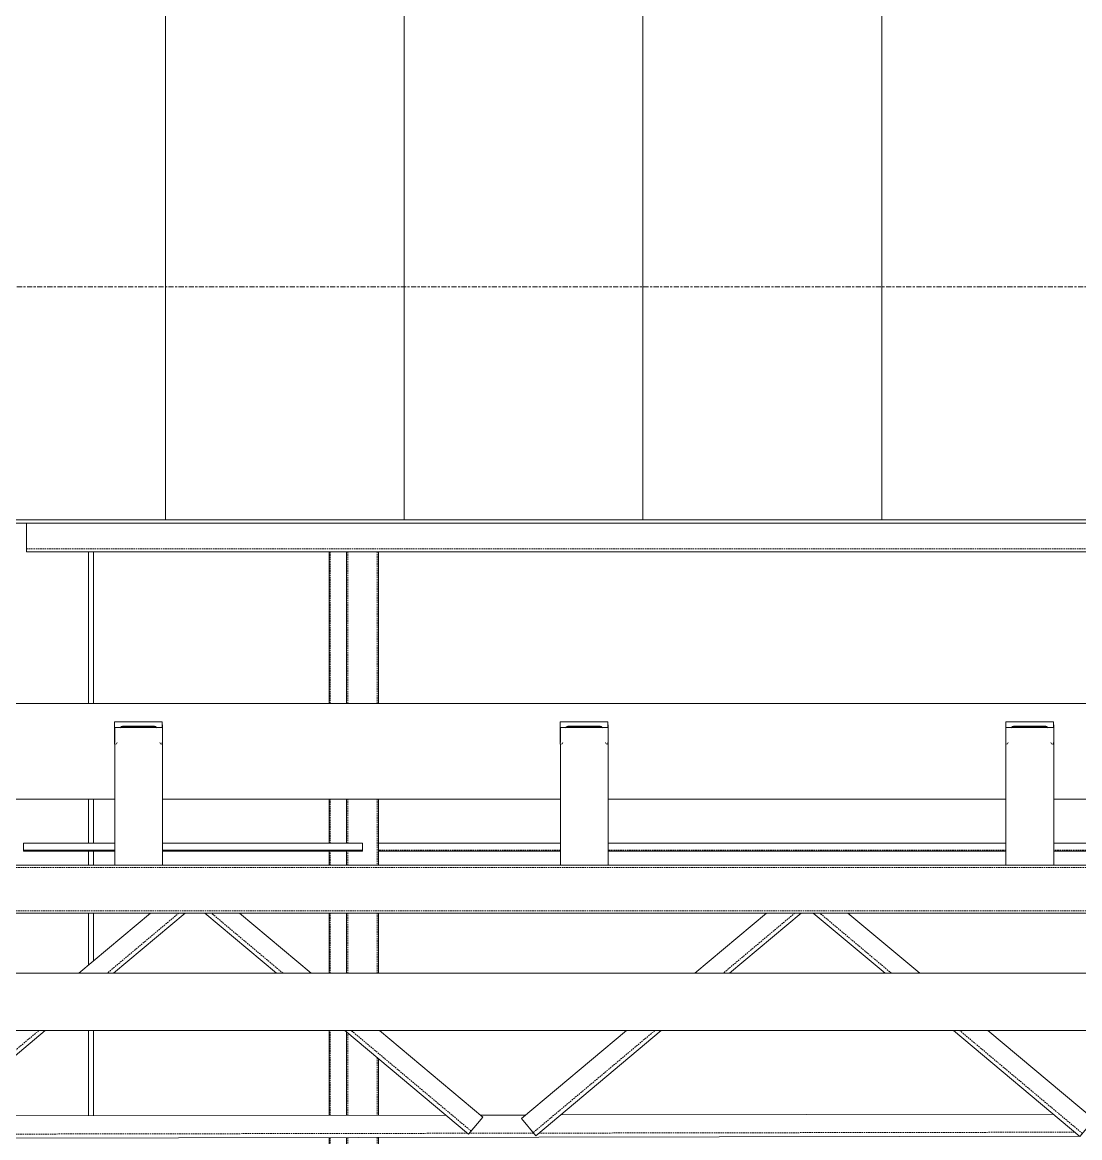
# Model space of a CAD drawing. Header units: centimetres. Extents: x -3046 to 63786, y -269 to 1483.
# Drawn here: x 30989.7 to 31321.9, y 321.4 to 671.9 of the extents above; entities that cross this region are included whole.
import ezdxf

# ---------------------------------------------------------------- set-up
doc = ezdxf.new("R2010")
doc.units = ezdxf.units.CM
doc.linetypes.add('Centre', pattern=[3.175, 0.635, -0.475, 1.59, -0.475])
doc.linetypes.add('Hidden', pattern=[0.714375, 0.47625, -0.238125])
for name, color, linetype, lineweight in [('A-FLOR', 7, 'Continuous', 9), ('A-FLOR-LEVL', 7, 'Continuous', 9), ('A-WALL', 7, 'Continuous', 9), ('A-WALL-PATT', 7, 'Continuous', 9), ('M-HVAC-DUCT', 7, 'Continuous', 9), ('S-BEAM', 7, 'Continuous', 9), ('S-COLS', 7, 'Continuous', 9)]:
    doc.layers.add(name, color=color, linetype=linetype, lineweight=lineweight)

# ---------------------------------------------------------------- blocks, each defined once
blk = doc.blocks.new('HSS Rectangular-Column - 100 x 100 mm-1468480-s03')
at = {"layer": 'S-COLS'}
for p, q in [((-12347.45, 505.53), (-12347.45, 457.84)), ((-12337.45, 457.84), (-12337.45, 505.53)), ((-12347.45, 427.84), (-12347.45, 413.84)), ((-12337.45, 407.03), (-12337.45, 427.84)), ((-12347.45, 411.5), (-12347.45, 407.03)), ((-12347.45, 392.03), (-12347.45, 373.1)), ((-12337.45, 373.1), (-12337.45, 392.03)), ((-12347.45, 354.65), (-12347.45, 328.46)), ((-12337.45, 328.48), (-12337.45, 346.25)), ((-12347.45, 321.46), (-12347.45, 218.84)), ((-12337.45, 0.68), (-12337.45, 321.48))]:
    blk.add_line(p, q, dxfattribs=at)
at = {"layer": 'S-COLS', "linetype": 'Hidden'}
for p, q in [((-12347.05, 457.84), (-12347.05, 505.53)), ((-12337.85, 505.53), (-12337.85, 457.84)), ((-12347.05, 413.84), (-12347.05, 427.84)), ((-12337.85, 427.84), (-12337.85, 407.03)), ((-12347.05, 407.03), (-12347.05, 411.5)), ((-12347.05, 373.1), (-12347.05, 392.03)), ((-12337.85, 392.03), (-12337.85, 373.1)), ((-12347.05, 328.46), (-12347.05, 354.31)), ((-12337.85, 346.59), (-12337.85, 328.48)), ((-12347.05, 218.84), (-12347.05, 321.46)), ((-12337.85, 321.48), (-12337.85, 0.68))]:
    blk.add_line(p, q, dxfattribs=at)
blk = doc.blocks.new('M_L Equal Angles - 25 x 25 mm-V63-s03')
at = {"layer": 'S-BEAM'}
for p, q in [((-12420.29, 414), (-12448.95, 414)), ((-12448.95, 414), (-12448.95, 413.84)), ((-12448.95, 412.45), (-12448.95, 413.84)), ((-12342.45, 414), (-12405.29, 414)), ((-12342.45, 413.84), (-12342.45, 414)), ((-12342.45, 413.84), (-12342.45, 412.45)), ((-12448.95, 411.82), (-12448.95, 412.45)), ((-12420.29, 411.82), (-12448.95, 411.82)), ((-12448.95, 411.82), (-12448.95, 411.66)), ((-12448.95, 411.5), (-12448.95, 411.66)), ((-12420.29, 411.5), (-12448.95, 411.5)), ((-12342.45, 411.82), (-12405.29, 411.82)), ((-12342.45, 411.5), (-12405.29, 411.5)), ((-12342.45, 412.45), (-12342.45, 411.82)), ((-12342.45, 411.66), (-12342.45, 411.82)), ((-12342.45, 411.66), (-12342.45, 411.5))]:
    blk.add_line(p, q, dxfattribs=at)
at = {"layer": 'S-BEAM', "linetype": 'Hidden'}
for p, q in [((-12448.95, 411.82), (-12420.29, 411.82)), ((-12405.29, 411.82), (-12342.45, 411.82))]:
    blk.add_line(p, q, dxfattribs=at)
blk = doc.blocks.new('HSS Square - HSS 100mm-1491417-s03')
at = {"layer": 'S-BEAM'}
for p, q in [((-12448, 514.53), (-12448, 513.63)), ((-12448, 507.44), (-12448, 513.63)), ((-12448, 507.44), (-12448, 505.53)), ((-12448, 505.53), (-11746.26, 505.53))]:
    blk.add_line(p, q, dxfattribs=at)
at = {"layer": 'S-BEAM', "linetype": 'Hidden'}
blk.add_line((-12448, 506.48), (-11746.26, 506.48), dxfattribs=at)
blk = doc.blocks.new('HSS Rectangular-Column - 100 x 100 mm-V70-s03')
at = {"layer": 'S-COLS'}
for p, q in [((-12352.97, 505.53), (-12352.97, 457.84)), ((-12352.97, 427.84), (-12352.97, 413.84)), ((-12352.97, 411.5), (-12352.97, 407.03)), ((-12352.97, 392.03), (-12352.97, 373.1)), ((-12352.97, 355.1), (-12352.97, 328.45)), ((-12352.97, 321.45), (-12352.97, 218.84))]:
    blk.add_line(p, q, dxfattribs=at)
at = {"layer": 'S-COLS', "linetype": 'Hidden'}
for p, q in [((-12352.57, 457.84), (-12352.57, 505.53)), ((-12352.57, 413.84), (-12352.57, 427.84)), ((-12352.57, 407.03), (-12352.57, 411.5)), ((-12352.57, 373.1), (-12352.57, 392.03)), ((-12352.57, 328.45), (-12352.57, 355.1)), ((-12352.57, 218.84), (-12352.57, 321.45))]:
    blk.add_line(p, q, dxfattribs=at)
blk = doc.blocks.new('M_L Equal Angles - 25 x 25 mm-V73-s03')
at = {"layer": 'S-BEAM'}
for p, q in [((-12280.29, 414), (-12337.47, 414)), ((-12140.29, 414), (-12265.29, 414)), ((-12002.29, 414), (-12125.29, 414)), ((-11936.87, 414), (-11987.29, 414)), ((-12280.29, 411.5), (-12337.48, 411.5)), ((-12140.29, 411.5), (-12265.29, 411.5)), ((-12002.29, 411.5), (-12125.29, 411.5)), ((-11936.87, 411.5), (-11987.29, 411.5))]:
    blk.add_line(p, q, dxfattribs=at)
at = {"layer": 'S-BEAM', "linetype": 'Hidden'}
for p, q in [((-12280.29, 411.82), (-12337.48, 411.82)), ((-12140.29, 411.82), (-12265.29, 411.82)), ((-12002.29, 411.82), (-12125.29, 411.82)), ((-11936.87, 411.82), (-11987.29, 411.82))]:
    blk.add_line(p, q, dxfattribs=at)
blk = doc.blocks.new('PQ_RVR_EST-01_ZZ_ZZ_MO_T_A_rvt-3-s03')
at = {"layer": 'A-FLOR'}
blk.add_line((-11746.26, 514.53), (-12478.73, 514.53), dxfattribs=at)
at = {"layer": 'S-COLS'}
for p, q in [((-12428.54, 505.53), (-12428.54, 457.84)), ((-12427, 505.53), (-12427, 457.84)), ((-12428.54, 427.84), (-12428.54, 413.84)), ((-12427, 427.84), (-12427, 413.84)), ((-12428.54, 411.5), (-12428.54, 407.03)), ((-12427, 411.5), (-12427, 407.03)), ((-12428.54, 392.03), (-12428.54, 375.65)), ((-12427, 392.03), (-12427, 376.94)), ((-12428.54, 355.1), (-12428.54, 328.32)), ((-12427, 355.1), (-12427, 328.32))]:
    blk.add_line(p, q, dxfattribs=at)
at = {"layer": 'S-BEAM', "lineweight": 9}
for name in ['HSS Square - HSS 100mm-1491417-s03', 'M_L Equal Angles - 25 x 25 mm-V63-s03', 'M_L Equal Angles - 25 x 25 mm-V73-s03']:
    blk.add_blockref(name, (0, 0), dxfattribs=at)
at = {"layer": 'S-COLS', "lineweight": 9}
for name in ['HSS Rectangular-Column - 100 x 100 mm-V70-s03', 'HSS Rectangular-Column - 100 x 100 mm-1468480-s03']:
    blk.add_blockref(name, (0, 0), dxfattribs=at)
blk = doc.blocks.new('C Shapes - C7x15-1291572-s03')
at = {"layer": 'S-BEAM'}
for p, q in [((-12474.15, 328.24), (-12316.31, 328.52)), ((-12305.45, 328.54), (-12291.11, 328.56)), ((-12280.19, 328.58), (-12125.56, 328.86)), ((-12117.24, 321.88), (-12495.59, 321.2))]:
    blk.add_line(p, q, dxfattribs=at)
at = {"layer": 'S-BEAM', "linetype": 'Hidden'}
for p, q in [((-12309.53, 322.83), (-12480.97, 322.52)), ((-12288.65, 322.86), (-12308.89, 322.83)), ((-12118.78, 323.17), (-12287.01, 322.87))]:
    blk.add_line(p, q, dxfattribs=at)
blk = doc.blocks.new('C Shapes - C7x15-V111-s03')
at = {"layer": 'S-BEAM'}
for p, q in [((-12178.28, 373.1), (-12200.84, 392.03)), ((-12189.95, 392.03), (-12167.39, 373.1)), ((-12117.11, 321.77), (-12156.83, 355.1)), ((-12145.94, 355.1), (-12112.61, 327.14)), ((-12112.61, 327.14), (-12117.11, 321.77))]:
    blk.add_line(p, q, dxfattribs=at)
at = {"layer": 'S-BEAM', "linetype": 'Hidden'}
for p, q in [((-12176.27, 373.1), (-12198.82, 392.03)), ((-12116.28, 322.77), (-12154.82, 355.1))]:
    blk.add_line(p, q, dxfattribs=at)
blk = doc.blocks.new('C Shapes - C7x15-V112-s03')
at = {"layer": 'S-BEAM'}
for p, q in [((-12369.45, 373.1), (-12392, 392.03)), ((-12381.11, 392.03), (-12358.56, 373.1)), ((-12309.15, 322.51), (-12347.99, 355.1)), ((-12337.1, 355.1), (-12304.65, 327.87)), ((-12304.65, 327.87), (-12309.15, 322.51))]:
    blk.add_line(p, q, dxfattribs=at)
at = {"layer": 'S-BEAM', "linetype": 'Hidden'}
for p, q in [((-12367.43, 373.1), (-12389.98, 392.03)), ((-12308.32, 323.5), (-12345.98, 355.1))]:
    blk.add_line(p, q, dxfattribs=at)
blk = doc.blocks.new('C Shapes - C7x15-V115-s03')
at = {"layer": 'S-BEAM'}
for p, q in [((-12238.03, 373.1), (-12215.48, 392.03)), ((-12204.59, 392.03), (-12227.14, 373.1)), ((-12292.47, 327.42), (-12259.48, 355.1)), ((-12248.59, 355.1), (-12287.97, 322.06)), ((-12287.97, 322.06), (-12292.47, 327.42))]:
    blk.add_line(p, q, dxfattribs=at)
at = {"layer": 'S-BEAM', "linetype": 'Hidden'}
for p, q in [((-12206.6, 392.03), (-12229.15, 373.1)), ((-12250.61, 355.1), (-12288.81, 323.05))]:
    blk.add_line(p, q, dxfattribs=at)
blk = doc.blocks.new('C Shapes - C7x15-V116-s03')
at = {"layer": 'S-BEAM'}
for p, q in [((-12431.58, 373.1), (-12409.02, 392.03)), ((-12398.13, 392.03), (-12420.69, 373.1)), ((-12486.62, 326.92), (-12453.03, 355.1)), ((-12442.14, 355.1), (-12482.12, 321.55)), ((-12482.12, 321.55), (-12486.62, 326.92))]:
    blk.add_line(p, q, dxfattribs=at)
at = {"layer": 'S-BEAM', "linetype": 'Hidden'}
for p, q in [((-12400.15, 392.03), (-12422.7, 373.1)), ((-12444.15, 355.1), (-12482.95, 322.55))]:
    blk.add_line(p, q, dxfattribs=at)
blk = doc.blocks.new('C Shapes - C7x15-V122-s03')
at = {"layer": 'S-BEAM'}
for p, q in [((-12002.29, 450.27), (-11987.29, 450.27)), ((-12002.29, 450.27), (-12002.29, 445.56)), ((-11990.03, 450.43), (-11999.55, 450.43)), ((-11987.29, 450.27), (-11987.29, 451.12)), ((-11987.29, 407.03), (-11987.29, 450.27)), ((-12002.29, 445.11), (-12002.29, 407.03))]:
    blk.add_line(p, q, dxfattribs=at)
for centre, start_param, end_param in [((-11999.55, 450.58), 4.009545, 4.712389), ((-11990.03, 450.58), 4.712389, 5.415233)]:
    blk.add_ellipse(centre, major_axis=(1.27, 0), ratio=0.121869, start_param=start_param, end_param=end_param, dxfattribs=at)
blk = doc.blocks.new('C Shapes - C7x15-1294120-s03')
at = {"layer": 'S-BEAM'}
for p, q in [((-11860.36, 452.07), (-11860.36, 445.07)), ((-11845.36, 452.07), (-11860.36, 452.07)), ((-11857.62, 450.77), (-11848.09, 450.77)), ((-11845.36, 450.27), (-11845.36, 452.07)), ((-11845.36, 445.07), (-11845.36, 445.56)), ((-11860.36, 445.07), (-11860.19, 445.07)), ((-11845.53, 445.07), (-11845.36, 445.07))]:
    blk.add_line(p, q, dxfattribs=at)
for centre, radius, start, end in [((-11857.62, 449.5), 1.27, 90, 143.6933), ((-11848.09, 449.5), 1.27, 36.3067, 90), ((-11860.19, 445.7), 0.636, 270, 350.54), ((-11845.53, 445.7), 0.636, 189.46, 270)]:
    blk.add_arc(centre, radius, start, end, dxfattribs=at)
blk = doc.blocks.new('C Shapes - C7x15-1298941-s03')
at = {"layer": 'S-BEAM'}
for p, q in [((-11847.91, 407.03), (-12553, 407.03)), ((-12553, 392.03), (-11847.91, 392.03))]:
    blk.add_line(p, q, dxfattribs=at)
at = {"layer": 'S-BEAM', "linetype": 'Hidden'}
for p, q in [((-11847.91, 406.32), (-12553, 406.32)), ((-11847.91, 392.74), (-12553, 392.74))]:
    blk.add_line(p, q, dxfattribs=at)
blk = doc.blocks.new('PQ_RVR_EXT-01_ZZ_ZZ_MO_T_A_rvt-3-s03')
at = {"layer": 'M-HVAC-DUCT', "color": 6, "true_color": 0xff00ff}
for p, q in [((-11758.2, 457.84), (-12724.37, 457.84)), ((-12545.29, 427.84), (-12420.29, 427.84)), ((-12405.29, 427.84), (-12280.29, 427.84)), ((-12265.29, 427.84), (-12140.29, 427.84)), ((-12125.29, 427.84), (-12002.29, 427.84)), ((-11719.06, 373.1), (-12735, 373.1)), ((-12735, 355.1), (-11719.06, 355.1))]:
    blk.add_line(p, q, dxfattribs=at)
at = {"layer": 'S-BEAM', "lineweight": 9}
for name, p in [('C Shapes - C7x15-1294120-s03', (-560, 0)), ('C Shapes - C7x15-V122-s03', (-418, 0)), ('C Shapes - C7x15-1294120-s03', (-420, 0)), ('C Shapes - C7x15-V122-s03', (-278, 0)), ('C Shapes - C7x15-1294120-s03', (-280, 0)), ('C Shapes - C7x15-V122-s03', (-138, 0)), ('C Shapes - C7x15-1298941-s03', (0, 0)), ('C Shapes - C7x15-V116-s03', (0, 0)), ('C Shapes - C7x15-V112-s03', (0, 0)), ('C Shapes - C7x15-V115-s03', (0, 0)), ('C Shapes - C7x15-V111-s03', (0, 0)), ('C Shapes - C7x15-1291572-s03', (0, 0))]:
    blk.add_blockref(name, p, dxfattribs=at)

msp = doc.modelspace()

# ---------------------------------------------------------------- hatches: boundary and pattern name
at = {"layer": 'A-WALL-PATT', "true_color": 0xc0c0c0}
h = msp.add_hatch(dxfattribs=at)
h.set_pattern_fill('FP_21', color=9, style=0, pattern_type=2)
h.set_pattern_definition([(90, (37934.65, 711.715), (-75, 5e-15), [])])
h.paths.add_polyline_path([(30955, 515.53), (30959.18, 515.53), (30959.18, 955.53), (30955, 955.53), (30955, 518.23)])
h.paths.add_polyline_path([(31971.28, 515.53), (32039.08, 515.53), (32050.29, 529.46), (32050.29, 535.32), (31974.77, 535.12), (31972.41, 534.47), (31970, 532.9), (31967.63, 530.07), (31957.45, 515.53), (31968.62, 515.53)])
h.paths.add_polyline_path([(30974.18, 515.53), (31693.06, 515.53), (31693.06, 534.53), (31740.06, 556.44), (31769.06, 556.44), (31893.34, 536.76), (31893.34, 515.53), (31935.48, 515.53), (31954.9, 543), (31958.23, 546.53), (31961.42, 549.03), (31965.88, 551.35), (31972.05, 552.94), (31975.99, 553.32), (32050.29, 553.32), (32050.29, 828.89), (32048.64, 828.89), (32048.64, 955.53), (30974.18, 955.53), (30974.18, 518.23)])
h.paths.add_polyline_path([(32045.5, 515.53), (32050.29, 515.53), (32050.29, 521.49), (32047.67, 518.23)])

# ---------------------------------------------------------------- linework, layer by layer
at = {"layer": 'A-FLOR'}
msp.add_line((31692.78, 514.53), (30960.31, 514.53), dxfattribs=at)
at = {"layer": 'A-FLOR-LEVL', "color": 253, "linetype": 'Centre', "true_color": 0xaaaaaa}
for p, q in [((29167.63, 588.8), (46484.56, 588.8)), ((29167.63, 515.53), (46167.06, 515.53))]:
    msp.add_line(p, q, dxfattribs=at)
at = {"layer": 'A-WALL'}
msp.add_line((30974.18, 515.53), (31692.78, 515.53), dxfattribs=at)

# ---------------------------------------------------------------- block references
at = {"lineweight": 5}
for name in ['PQ_RVR_EST-01_ZZ_ZZ_MO_T_A_rvt-3-s03', 'PQ_RVR_EXT-01_ZZ_ZZ_MO_T_A_rvt-3-s03']:
    msp.add_blockref(name, (43439.04, 0), dxfattribs=at)

doc.saveas('drawing.dxf')
